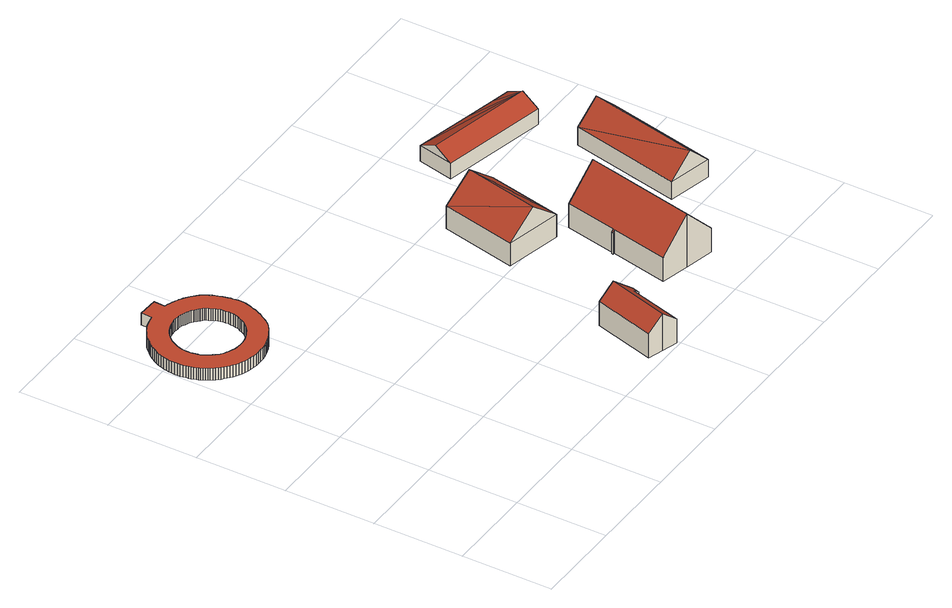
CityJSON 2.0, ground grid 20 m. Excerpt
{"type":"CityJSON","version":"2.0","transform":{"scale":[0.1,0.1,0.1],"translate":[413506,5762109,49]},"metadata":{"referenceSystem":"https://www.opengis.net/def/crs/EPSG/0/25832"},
"CityObjects":{
"building1":{"type":"Building","attributes":{"Gemeindeschluessel":"05570044","Geometrietyp2DReferenz":"3000","function":"51009_1610","roofType":"1000","measuredHeight":2.77},"geometry":[{"type":"Solid","lod":"2","boundaries":[[[[0,1,2,3]],[[4,5,1,0]],[[6,7,5,4]],[[8,9,7,6]],[[10,11,9,8]],[[12,13,11,10]],[[14,15,13,12]],[[16,17,15,14]],[[18,19,17,16]],[[20,21,19,18]],[[22,23,21,20]],[[24,25,23,22]],[[26,27,25,24]],[[28,29,27,26]],[[30,31,29,28]],[[32,33,31,30]],[[34,35,33,32]],[[36,37,35,34]],[[38,39,37,36]],[[40,41,39,38]],[[42,43,41,40]],[[44,45,43,42]],[[46,47,45,44]],[[48,49,47,46]],[[50,51,49,48]],[[52,53,51,50]],[[54,55,53,52]],[[56,57,55,54]],[[58,59,57,56]],[[60,61,59,58]],[[62,63,61,60]],[[64,65,63,62]],[[66,67,65,64]],[[68,69,67,66]],[[70,71,69,68]],[[72,73,71,70]],[[74,75,73,72]],[[76,77,75,74]],[[78,79,77,76]],[[80,81,79,78]],[[82,83,81,80]],[[84,85,83,82]],[[86,87,88,89]],[[90,91,87,86]],[[92,93,91,90]],[[94,95,93,92]],[[96,97,95,94]],[[98,99,97,96]],[[100,101,99,98]],[[102,103,101,100]],[[104,105,103,102]],[[106,107,105,104]],[[108,109,107,106]],[[110,111,109,108]],[[112,113,111,110]],[[114,115,113,112]],[[116,117,115,114]],[[118,119,117,116]],[[120,121,119,118]],[[122,123,121,120]],[[124,125,123,122]],[[126,127,125,124]],[[128,129,127,126]],[[130,131,129,128]],[[132,133,131,130]],[[134,135,133,132]],[[136,137,135,134]],[[138,139,137,136]],[[140,141,139,138]],[[142,143,141,140]],[[144,145,143,142]],[[146,147,145,144]],[[148,149,147,146]],[[150,151,149,148]],[[152,153,151,150]],[[154,155,153,152]],[[156,157,155,154]],[[158,159,157,156]],[[160,161,159,158]],[[162,163,161,160]],[[164,165,163,162]],[[166,167,165,164]],[[168,169,167,166]],[[170,171,169,168]],[[172,173,171,170]],[[174,175,173,172]],[[176,177,175,174]],[[178,179,177,176]],[[180,181,179,178]],[[182,183,181,180]],[[184,185,183,182]],[[186,187,185,184]],[[188,189,187,186]],[[190,191,189,188]],[[192,193,191,190]],[[194,195,193,192]],[[196,197,195,194]],[[198,199,197,196]],[[200,201,199,198]],[[202,203,201,200]],[[204,205,203,202]],[[206,207,205,204]],[[208,209,207,206]],[[210,211,209,208]],[[212,213,211,210]],[[214,215,213,212]],[[216,217,215,214]],[[218,219,217,216]],[[220,221,219,218]],[[222,223,221,220]],[[224,225,223,222]],[[226,227,225,224]],[[228,229,227,226]],[[230,231,229,228]],[[232,233,231,230]],[[234,235,233,232]],[[236,237,235,234]],[[238,239,237,236]],[[240,241,239,238]],[[242,243,241,240]],[[244,245,243,242]],[[246,247,245,244]],[[248,249,247,246]],[[250,251,249,248]],[[252,253,251,250]],[[254,255,253,252]],[[256,257,255,254]],[[89,88,257,256]],[[258,259,85,84]],[[260,261,259,258]],[[262,263,261,260]],[[264,265,263,262]],[[266,267,265,264]],[[268,269,267,266]],[[270,271,269,268]],[[272,273,271,270]],[[274,275,273,272]],[[276,277,275,274]],[[278,279,277,276]],[[280,281,279,278]],[[282,283,281,280]],[[284,285,283,282]],[[286,287,285,284]],[[288,289,287,286]],[[290,291,289,288]],[[292,293,291,290]],[[294,295,293,292]],[[296,297,295,294]],[[298,299,297,296]],[[300,301,299,298]],[[302,303,301,300]],[[304,305,303,302]],[[306,307,305,304]],[[308,309,307,306]],[[310,311,309,308]],[[312,313,311,310]],[[314,315,313,312]],[[316,317,315,314]],[[318,319,317,316]],[[320,321,319,318]],[[322,323,321,320]],[[324,325,323,322]],[[326,327,325,324]],[[328,329,327,326]],[[330,331,329,328]],[[332,333,331,330]],[[334,335,333,332]],[[336,337,335,334]],[[338,339,337,336]],[[340,341,339,338]],[[342,343,341,340]],[[344,345,343,342]],[[346,347,345,344]],[[348,349,347,346]],[[350,351,349,348]],[[352,353,351,350]],[[354,355,353,352]],[[356,357,355,354]],[[358,359,357,356]],[[360,361,359,358]],[[362,363,361,360]],[[364,365,363,362]],[[366,367,365,364]],[[368,369,367,366]],[[370,371,369,368]],[[372,373,371,370]],[[374,375,373,372]],[[376,377,375,374]],[[378,379,377,376]],[[380,381,379,378]],[[382,383,381,380]],[[384,385,383,382]],[[386,387,385,384]],[[388,389,387,386]],[[390,391,389,388]],[[392,393,391,390]],[[394,395,393,392]],[[396,397,395,394]],[[3,2,397,396]],[[394,392,390,388,386,384,382,380,378,376,374,372,370,368,366,364,362,360,358,356,354,352,350,348,346,344,342,340,338,336,334,332,330,328,326,324,322,320,318,316,314,312,310,308,306,304,302,300,298,296,294,292,290,288,286,284,282,280,278,276,274,272,270,268,266,264,262,260,258,84,82,80,78,76,74,72,70,68,66,64,62,60,58,56,54,52,50,48,46,44,42,40,38,36,34,32,30,28,26,24,22,20,18,16,14,12,10,8,6,4,0,3,396],[256,254,252,250,248,246,244,242,240,238,236,234,232,230,228,226,224,222,220,218,216,214,212,210,208,206,204,202,200,198,196,194,192,190,188,186,184,182,180,178,176,174,172,170,168,166,164,162,160,158,156,154,152,150,148,146,144,142,140,138,136,134,132,130,128,126,124,122,120,118,116,114,112,110,108,106,104,102,100,98,96,94,92,90,86,89]],[[1,5,7,9,11,13,15,17,19,21,23,25,27,29,31,33,35,37,39,41,43,45,47,49,51,53,55,57,59,61,63,65,67,69,71,73,75,77,79,81,83,85,259,261,263,265,267,269,271,273,275,277,279,281,283,285,287,289,291,293,295,297,299,301,303,305,307,309,311,313,315,317,319,321,323,325,327,329,331,333,335,337,339,341,343,345,347,349,351,353,355,357,359,361,363,365,367,369,371,373,375,377,379,381,383,385,387,389,391,393,395,397,2],[87,91,93,95,97,99,101,103,105,107,109,111,113,115,117,119,121,123,125,127,129,131,133,135,137,139,141,143,145,147,149,151,153,155,157,159,161,163,165,167,169,171,173,175,177,179,181,183,185,187,189,191,193,195,197,199,201,203,205,207,209,211,213,215,217,219,221,223,225,227,229,231,233,235,237,239,241,243,245,247,249,251,253,255,257,88]]]],"semantics":{"surfaces":[{"type":"WallSurface"},{"type":"RoofSurface"},{"type":"GroundSurface"}],"values":[[0,0,0,0,0,0,0,0,0,0,0,0,0,0,0,0,0,0,0,0,0,0,0,0,0,0,0,0,0,0,0,0,0,0,0,0,0,0,0,0,0,0,0,0,0,0,0,0,0,0,0,0,0,0,0,0,0,0,0,0,0,0,0,0,0,0,0,0,0,0,0,0,0,0,0,0,0,0,0,0,0,0,0,0,0,0,0,0,0,0,0,0,0,0,0,0,0,0,0,0,0,0,0,0,0,0,0,0,0,0,0,0,0,0,0,0,0,0,0,0,0,0,0,0,0,0,0,0,0,0,0,0,0,0,0,0,0,0,0,0,0,0,0,0,0,0,0,0,0,0,0,0,0,0,0,0,0,0,0,0,0,0,0,0,0,0,0,0,0,0,0,0,0,0,0,0,0,0,0,0,0,0,0,0,0,0,0,0,0,0,0,0,0,0,0,0,0,0,0,1,2]]}}]},
"building2":{"type":"Building","attributes":{"Gemeindeschluessel":"05570044","Geometrietyp2DReferenz":"3000","function":"31001_2700","roofType":"3100","measuredHeight":8.79},"geometry":[{"type":"Solid","lod":"2","boundaries":[[[[398,399,400,401]],[[402,403,399,398]],[[404,405,403,402]],[[406,407,405,404]],[[408,409,407,406]],[[410,411,409,408]],[[412,413,411,410]],[[401,400,413,412]],[[406,404,402,408]],[[398,401,412,410,408,402]],[[399,403,405,407,409,411,413,400]]]],"semantics":{"surfaces":[{"type":"WallSurface"},{"type":"RoofSurface"},{"type":"GroundSurface"}],"values":[[0,0,0,0,0,0,0,0,1,1,2]]}}]},
"building3":{"type":"Building","attributes":{"Gemeindeschluessel":"05570044","Geometrietyp2DReferenz":"3000","function":"31001_2700","roofType":"3100","measuredHeight":10.66},"geometry":[{"type":"Solid","lod":"2","boundaries":[[[[414,415,416,417]],[[418,419,415,414]],[[420,421,419,418]],[[417,416,421,420]],[[414,422,418]],[[420,423,417]],[[423,422,414]],[[414,417,423]],[[420,418,422]],[[422,423,420]],[[415,419,421,416]]]],"semantics":{"surfaces":[{"type":"WallSurface"},{"type":"RoofSurface"},{"type":"GroundSurface"}],"values":[[0,0,0,0,0,0,1,1,1,1,2]]}}]},
"building4":{"type":"Building","attributes":{"Gemeindeschluessel":"05570044","Geometrietyp2DReferenz":"3000","function":"31001_1000","roofType":"5000","measuredHeight":12.66},"address":[{"country":"Germany","locality":"Telgte","thoroughfareNumber":"19","thoroughfareName":"Lauheide"}],"geometry":[{"type":"Solid","lod":"2","boundaries":[[[[424,425,426,427]],[[428,429,425,424]],[[430,431,429,428]],[[432,433,431,430]],[[434,435,433,432]],[[436,437,435,434]],[[438,439,437,436]],[[440,441,439,438]],[[442,443,441,440]],[[427,426,443,442]],[[436,434,432,438]],[[430,428,424,427,442,440,438,432]],[[425,429,431,433,435,437,439,441,443,426]]]],"semantics":{"surfaces":[{"type":"WallSurface"},{"type":"RoofSurface"},{"type":"GroundSurface"}],"values":[[0,0,0,0,0,0,0,0,0,0,1,1,2]]}}]},
"building5":{"type":"Building","attributes":{"Gemeindeschluessel":"05570044","Geometrietyp2DReferenz":"3000","function":"31001_2700","roofType":"5000","measuredHeight":5.9},"geometry":[{"type":"Solid","lod":"2","boundaries":[[[[444,445,446,447]],[[448,449,445,444]],[[450,451,449,448]],[[452,453,451,450]],[[454,455,453,452]],[[447,446,455,454]],[[456,457,447,454]],[[456,452,450]],[[456,450,448]],[[456,448,444]],[[444,457,456]],[[452,456,454]],[[447,457,444]],[[445,449,451,453,455,446]]]],"semantics":{"surfaces":[{"type":"WallSurface"},{"type":"RoofSurface"},{"type":"GroundSurface"}],"values":[[0,0,0,0,0,0,1,1,1,1,1,0,0,2]]}}]},
"building6":{"type":"Building","attributes":{"Gemeindeschluessel":"05570044","Geometrietyp2DReferenz":"3000","function":"31001_2700","roofType":"3100","measuredHeight":9.09},"geometry":[{"type":"Solid","lod":"2","boundaries":[[[[458,459,460,461]],[[462,463,459,458]],[[464,465,463,462]],[[461,460,465,464]],[[458,466,462]],[[464,467,461]],[[467,466,458]],[[458,461,467]],[[464,462,466]],[[466,467,464]],[[459,463,465,460]]]],"semantics":{"surfaces":[{"type":"WallSurface"},{"type":"RoofSurface"},{"type":"GroundSurface"}],"values":[[0,0,0,0,0,0,1,1,1,1,2]]}}]}
},
"vertices":[
[105,912,38],[105,912,10],[104,888,10],[104,888,38],[149,910,38],[149,910,10],[148,886,38],[148,886,10],[151,885,38],[151,885,10],[157,883,38],[157,883,10],[162,881,38],[162,881,10],[167,879,38],[167,879,10],[172,877,38],[172,877,10],[176,875,38],[176,875,10],[180,873,38],[180,873,10],[184,870,38],[184,870,10],[188,868,38],[188,868,10],[192,865,38],[192,865,10],[196,862,38],[196,862,10],[200,859,38],[200,859,10],[204,855,38],[204,855,10],[208,851,38],[208,851,10],[212,847,38],[212,847,10],[214,845,38],[214,845,10],[217,841,38],[217,841,10],[220,836,38],[220,836,10],[222,831,38],[222,831,10],[225,826,38],[225,826,10],[227,821,38],[227,821,10],[229,816,38],[229,816,10],[230,811,38],[230,811,10],[232,806,38],[232,806,10],[233,801,38],[233,801,10],[234,796,38],[234,796,10],[236,791,38],[236,791,10],[236,786,38],[236,786,10],[237,780,38],[237,780,10],[238,775,38],[238,775,10],[238,769,38],[238,769,10],[238,764,38],[238,764,10],[237,758,38],[237,758,10],[235,752,38],[235,752,10],[234,746,38],[234,746,10],[232,741,38],[232,741,10],[230,736,38],[230,736,10],[229,731,38],[229,731,10],[227,726,38],[227,726,10],[192,747,38],[192,747,10],[189,741,10],[189,741,38],[193,753,38],[193,753,10],[195,759,38],[195,759,10],[195,765,38],[195,765,10],[196,771,38],[196,771,10],[195,777,38],[195,777,10],[195,782,38],[195,782,10],[194,788,38],[194,788,10],[193,792,38],[193,792,10],[191,797,38],[191,797,10],[189,801,38],[189,801,10],[187,805,38],[187,805,10],[185,809,38],[185,809,10],[183,813,38],[183,813,10],[181,816,38],[181,816,10],[179,819,38],[179,819,10],[176,821,38],[176,821,10],[174,824,38],[174,824,10],[171,826,38],[171,826,10],[168,829,38],[168,829,10],[165,831,38],[165,831,10],[162,834,38],[162,834,10],[158,836,38],[158,836,10],[154,838,38],[154,838,10],[149,840,38],[149,840,10],[145,842,38],[145,842,10],[140,844,38],[140,844,10],[134,845,38],[134,845,10],[129,845,38],[129,845,10],[123,846,38],[123,846,10],[117,846,38],[117,846,10],[111,845,38],[111,845,10],[104,844,38],[104,844,10],[98,842,38],[98,842,10],[92,840,38],[92,840,10],[86,837,38],[86,837,10],[80,833,38],[80,833,10],[74,829,38],[74,829,10],[69,825,38],[69,825,10],[65,820,38],[65,820,10],[60,814,38],[60,814,10],[57,808,38],[57,808,10],[54,802,38],[54,802,10],[51,796,38],[51,796,10],[49,790,38],[49,790,10],[48,784,38],[48,784,10],[47,778,38],[47,778,10],[47,772,38],[47,772,10],[47,767,38],[47,767,10],[48,761,38],[48,761,10],[49,756,38],[49,756,10],[50,751,38],[50,751,10],[51,746,38],[51,746,10],[53,742,38],[53,742,10],[55,738,38],[55,738,10],[57,734,38],[57,734,10],[59,731,38],[59,731,10],[61,728,38],[61,728,10],[64,725,38],[64,725,10],[66,722,38],[66,722,10],[69,719,38],[69,719,10],[71,716,38],[71,716,10],[74,714,38],[74,714,10],[78,711,38],[78,711,10],[81,709,38],[81,709,10],[85,707,38],[85,707,10],[89,705,38],[89,705,10],[94,703,38],[94,703,10],[98,701,38],[98,701,10],[103,699,38],[103,699,10],[109,698,38],[109,698,10],[114,698,38],[114,698,10],[120,697,38],[120,697,10],[126,697,38],[126,697,10],[133,698,38],[133,698,10],[139,699,38],[139,699,10],[145,701,38],[145,701,10],[151,704,38],[151,704,10],[157,707,38],[157,707,10],[163,710,38],[163,710,10],[169,714,38],[169,714,10],[174,719,38],[174,719,10],[178,724,38],[178,724,10],[183,729,38],[183,729,10],[186,735,38],[186,735,10],[224,721,38],[224,721,10],[222,716,38],[222,716,10],[219,711,38],[219,711,10],[216,706,38],[216,706,10],[213,701,38],[213,701,10],[210,696,38],[210,696,10],[206,691,38],[206,691,10],[203,687,38],[203,687,10],[197,682,38],[197,682,10],[190,677,38],[190,677,10],[183,672,38],[183,672,10],[175,668,38],[175,668,10],[167,664,38],[167,664,10],[159,661,38],[159,661,10],[151,658,38],[151,658,10],[142,656,38],[142,656,10],[134,655,38],[134,655,10],[126,655,38],[126,655,10],[118,655,38],[118,655,10],[110,655,38],[110,655,10],[102,656,38],[102,656,10],[94,658,38],[94,658,10],[87,660,38],[87,660,10],[80,662,38],[80,662,10],[73,665,38],[73,665,10],[67,668,38],[67,668,10],[61,671,38],[61,671,10],[56,674,38],[56,674,10],[51,678,38],[51,678,10],[46,682,38],[46,682,10],[42,686,38],[42,686,10],[37,690,38],[37,690,10],[34,694,38],[34,694,10],[30,698,38],[30,698,10],[27,702,38],[27,702,10],[24,706,38],[24,706,10],[22,710,38],[22,710,10],[19,714,38],[19,714,10],[17,718,38],[17,718,10],[15,722,38],[15,722,10],[13,726,38],[13,726,10],[12,730,38],[12,730,10],[10,735,38],[10,735,10],[8,740,38],[8,740,10],[7,745,38],[7,745,10],[6,750,38],[6,750,10],[5,756,38],[5,756,10],[4,762,38],[4,762,10],[4,768,38],[4,768,10],[4,774,38],[4,774,10],[4,781,38],[4,781,10],[5,787,38],[5,787,10],[6,794,38],[6,794,10],[7,801,38],[7,801,10],[10,808,38],[10,808,10],[12,815,38],[12,815,10],[15,822,38],[15,822,10],[19,829,38],[19,829,10],[23,836,38],[23,836,10],[28,843,38],[28,843,10],[33,849,38],[33,849,10],[39,855,38],[39,855,10],[45,861,38],[45,861,10],[52,867,38],[52,867,10],[59,871,38],[59,871,10],[66,876,38],[66,876,10],[74,880,38],[74,880,10],[82,883,38],[82,883,10],[90,885,38],[90,885,10],[99,887,38],[99,887,10],
[592,4,70],[592,4,12],[626,125,12],[626,125,70],[557,14,100],[557,14,12],[523,24,70],[523,24,12],[562,160,70],[562,160,12],[597,150,100],[597,150,12],[645,136,58],[645,136,12],[641,120,58],[641,120,12],
[671,572,67],[671,572,13],[633,405,13],[633,405,67],[795,544,67],[795,544,13],[758,377,67],[758,377,13],[733,558,120],[695,391,120],
[766,258,67],[766,258,15],[765,254,15],[765,254,67],[770,257,72],[770,257,15],[795,372,72],[795,372,15],[860,358,142],[860,358,15],[925,343,72],[925,343,15],[871,98,72],[871,98,15],[806,112,142],[806,112,15],[742,127,72],[742,127,15],[769,253,72],[769,253,15],
[834,731,45],[834,731,8],[816,651,8],[816,651,45],[958,703,45],[958,703,8],[1025,688,45],[1025,688,8],[1069,678,45],[1069,678,8],[1052,599,45],[1052,599,8],[1060,639,67],[825,691,67],
[1030,496,56],[1030,496,13],[976,251,13],[976,251,56],[1127,474,56],[1127,474,13],[1074,229,56],[1074,229,13],[1079,485,104],[1025,240,104]
]}
